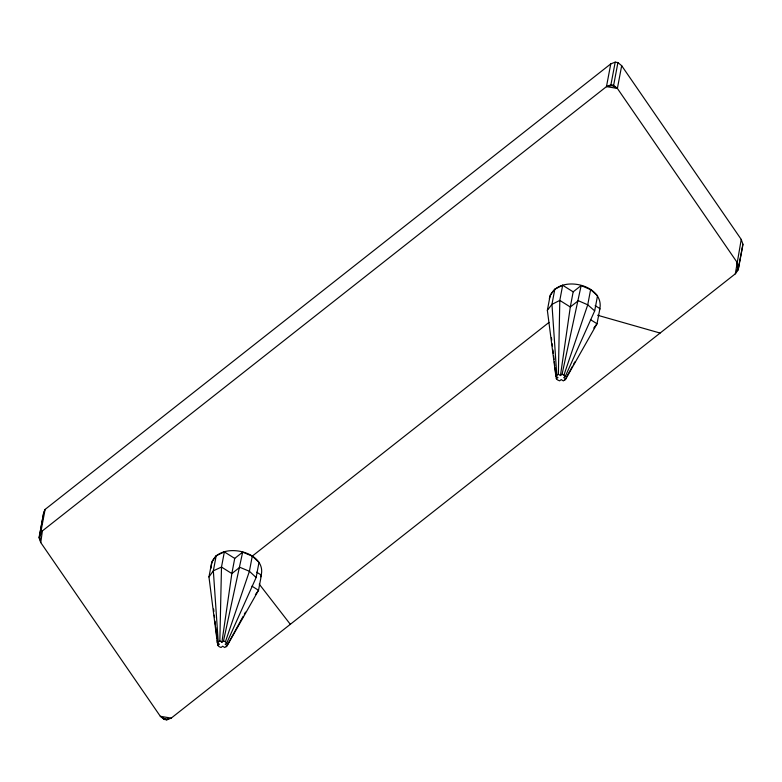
<?xml version="1.0" encoding="UTF-8"?>
<svg xmlns="http://www.w3.org/2000/svg" width="782" height="782" viewBox="0 0 782 782"><rect width="100%" height="100%" fill="white"/><g stroke="black" fill="none" stroke-linecap="round" stroke-linejoin="round"><path stroke-width="1.17" d="M211.101 568.143C211.551 538.866 269.8 549.384 260.709 576.803M558.368 374.246L559.804 300.405L562.669 285.264L573.167 291.842L570.303 306.994L560.469 375.555L558.368 374.246L555.875 376.23L557.957 377.53L556.344 378.801L557.732 380.023L559.629 380.844L561.222 379.583L563.323 380.902L565.816 378.908L597.037 323.758L599.902 308.607L595.17 305.635M219.84 640.908L221.492 567.067L224.356 551.916L234.717 558.407L231.853 573.558L221.912 642.208L219.84 640.908L217.337 642.882L219.41 644.182L217.816 645.433L219.155 646.685L221.081 647.476L222.675 646.225L224.747 647.525L227.249 645.551L258.529 590.293L261.393 575.141L256.682 572.189M43.802 512.171L39.1 537.821L40.762 542.581L160.32 716.292L164.073 719.411L166.801 719.86L171.229 718.111L735.315 273.827L738.198 269.829L742.499 247.102L742.9 244.18L741.238 239.419L621.68 65.708L617.927 62.589L615.199 62.14L610.771 63.889L45.112 509.405L43.802 512.171L39.1 537.821L42.384 530.9L40.762 542.581L39.501 534.898L40.82 532.131L45.112 509.405M741.238 239.419L735.315 273.827L738.609 266.906L742.9 244.18M217.337 642.882L208.96 576.94L211.824 561.789L216.203 555.67L224.356 551.916M216.203 555.67L213.339 570.811L218.217 641.651M227.249 645.551L225.177 644.251L226.77 643L256.125 577.536L258.989 562.385L252.273 556.119L242.664 552.141L223.505 640.947L221.912 642.208M555.875 376.23L547.361 310.337L550.215 295.185L554.819 289.203L562.669 285.264M554.819 289.203L551.955 304.354L556.794 375.028M40.82 532.131L606.47 86.616L610.771 63.889M615.199 62.14L610.898 84.867L606.47 86.616L617.389 88.434L736.937 262.146L738.609 266.906L738.198 269.829L736.937 262.146M617.927 62.589L613.635 85.316L617.389 88.434L621.68 65.708M565.816 378.908L563.734 377.608L565.347 376.338L594.682 310.884L597.546 295.733L590.606 289.653L581.153 285.547L562.062 374.304L560.469 375.555M590.606 289.653L587.741 304.804L563.949 375.125L565.347 376.338M549.345 298.626C555.386 273.172 605.903 283.543 599.647 309.574M226.77 643L225.431 641.748L249.409 571.271L252.273 556.119L548.984 322.428M564.897 380.111L572.512 366.181M573.685 364.031L574.858 361.89M226.379 646.773L243.153 616.343M244.316 614.251L245.47 612.15M208.96 576.94L213.339 570.811L221.492 567.067L231.853 573.558L239.8 567.292L249.409 571.271L256.125 577.536M255.401 594.662L258.529 590.293L251.941 586.158M547.361 310.337L551.955 304.354L559.804 300.405L570.303 306.994L578.299 300.699L587.741 304.804L594.682 310.884M593.753 328.029L597.037 323.758L590.41 319.603M234.717 558.407L242.664 552.141M573.167 291.842L581.153 285.547M606.47 86.616L613.635 85.316L610.898 84.867L617.389 88.434M164.073 719.411L171.229 718.111L160.32 716.292L166.801 719.86M597.614 315.254L660.106 333.064M223.505 640.947L225.431 641.748M562.062 374.304L563.949 375.125M259.233 584.134L290.317 624.31M551.437 337.716L551.73 340.131M552.16 343.757L552.454 346.172M552.884 349.798L553.314 353.425M553.607 355.839L554.037 359.466M554.33 361.88L554.761 365.507M555.044 367.931L556.344 378.801M213.613 609.08L213.887 611.504M214.307 615.141L214.591 617.565M215.011 621.201L215.431 624.828M215.715 627.252L216.976 638.161M217.259 640.585L217.816 645.433"/></g></svg>
